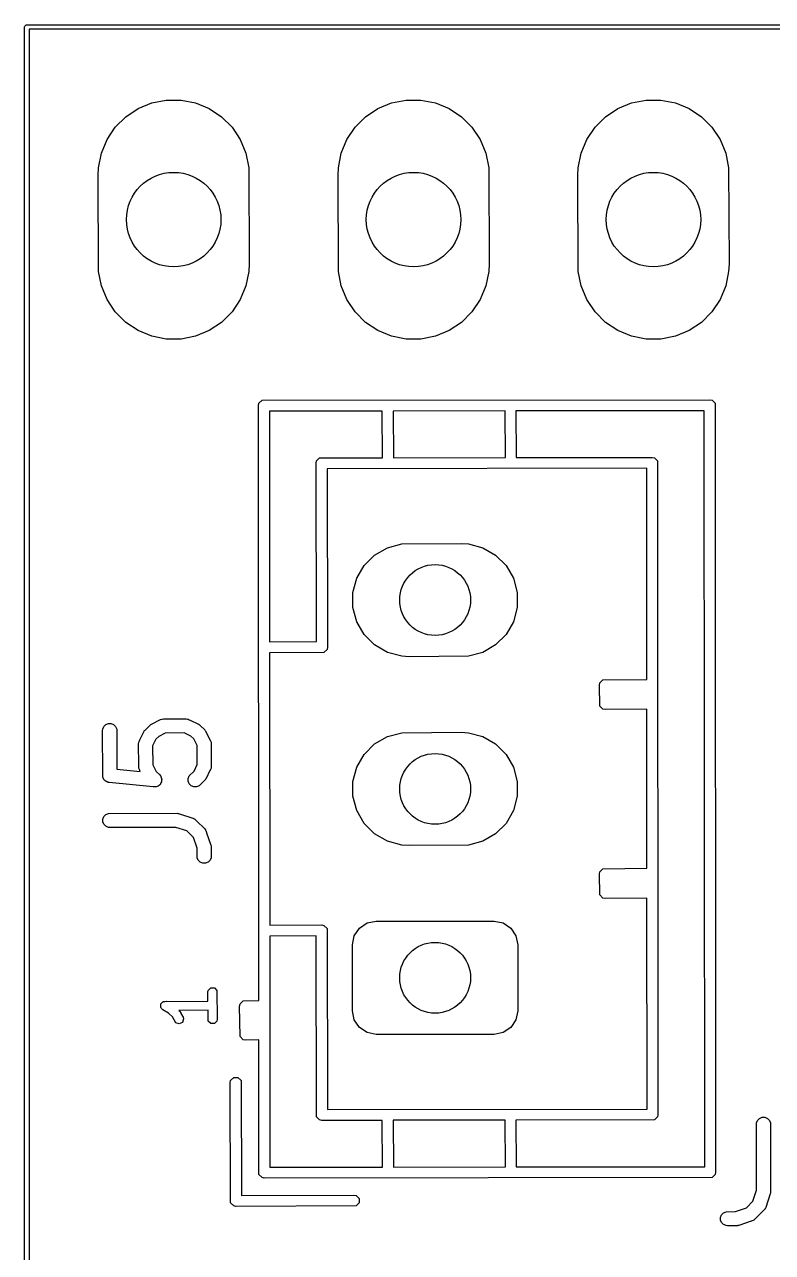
# Model space of a CAD drawing. Extents: x 4.85 to 7.13, y -3.95 to -2.88.
# Drawn here: x 4.849 to 5.161, y -3.392 to -2.88 of the extents above; entities that cross this region are included whole.
import ezdxf

# ---------------------------------------------------------------- set-up
doc = ezdxf.new("R2010")
doc.units = 0
doc.header["$MEASUREMENT"] = 0
doc.layers.add('BLACK', color=7, linetype='CONTINUOUS')

msp = doc.modelspace()

# ---------------------------------------------------------------- linework, layer by layer
at = {"layer": 'BLACK', "linetype": 'CONTINUOUS'}
for p, q in [((4.84886, -2.8811), (4.84893, -2.88073)), ((4.84893, -3.74148), (4.84886, -2.8811)), ((4.84893, -2.88073), (4.84947, -2.88019)), ((4.84947, -2.88019), (6.86984, -2.88012)), ((6.86886, -2.88201), (4.85075, -2.88209)), ((4.85075, -2.88209), (4.85083, -3.74019)), ((4.90188, -2.91277), (4.90794, -2.91157)), ((4.90794, -2.91157), (4.91411, -2.91157)), ((4.91411, -2.91157), (4.92017, -2.91277)), ((5.00188, -2.91277), (5.00794, -2.91157)), ((5.00794, -2.91157), (5.01411, -2.91157)), ((5.01411, -2.91157), (5.02017, -2.91277)), ((5.10188, -2.91277), (5.10794, -2.91157)), ((5.10794, -2.91157), (5.11411, -2.91157)), ((5.11411, -2.91157), (5.12017, -2.91277)), ((4.89104, -2.91857), (4.89618, -2.91514)), ((4.89618, -2.91514), (4.90188, -2.91277)), ((4.92017, -2.91277), (4.92587, -2.91514)), ((4.92587, -2.91514), (4.931, -2.91857)), ((4.99104, -2.91857), (4.99618, -2.91514)), ((4.99618, -2.91514), (5.00188, -2.91277)), ((5.02017, -2.91277), (5.02587, -2.91514)), ((5.02587, -2.91514), (5.031, -2.91857)), ((5.09104, -2.91857), (5.09618, -2.91514)), ((5.09618, -2.91514), (5.10188, -2.91277)), ((5.12017, -2.91277), (5.12587, -2.91514)), ((5.12587, -2.91514), (5.131, -2.91857)), ((4.88668, -2.92293), (4.89104, -2.91857)), ((4.931, -2.91857), (4.93537, -2.92293)), ((4.98668, -2.92293), (4.99104, -2.91857)), ((5.031, -2.91857), (5.03537, -2.92293)), ((5.08668, -2.92293), (5.09104, -2.91857)), ((5.131, -2.91857), (5.13537, -2.92293)), ((4.88325, -2.92807), (4.88668, -2.92293)), ((4.93537, -2.92293), (4.9388, -2.92807)), ((4.98325, -2.92807), (4.98668, -2.92293)), ((5.03537, -2.92293), (5.0388, -2.92807)), ((5.08325, -2.92807), (5.08668, -2.92293)), ((5.13537, -2.92293), (5.1388, -2.92807)), ((4.88088, -2.93377), (4.88325, -2.92807)), ((4.9388, -2.92807), (4.94116, -2.93377)), ((4.98088, -2.93377), (4.98325, -2.92807)), ((5.0388, -2.92807), (5.04116, -2.93377)), ((5.08088, -2.93377), (5.08325, -2.92807)), ((5.1388, -2.92807), (5.14116, -2.93377)), ((4.87968, -2.93983), (4.88088, -2.93377)), ((4.94116, -2.93377), (4.94237, -2.93983)), ((4.97968, -2.93983), (4.98088, -2.93377)), ((5.04116, -2.93377), (5.04237, -2.93983)), ((5.07968, -2.93983), (5.08088, -2.93377)), ((5.14116, -2.93377), (5.14237, -2.93983)), ((4.87953, -2.94291), (4.87968, -2.93983)), ((4.87968, -2.98301), (4.87953, -2.94291)), ((4.94237, -2.93983), (4.94252, -2.97992)), ((4.97953, -2.94291), (4.97968, -2.93983)), ((4.97968, -2.98301), (4.97953, -2.94291)), ((5.04237, -2.93983), (5.04252, -2.97992)), ((5.07953, -2.94291), (5.07968, -2.93983)), ((5.07968, -2.98301), (5.07953, -2.94291)), ((5.14237, -2.93983), (5.14252, -2.97992)), ((4.88088, -2.98906), (4.87968, -2.98301)), ((4.94237, -2.98301), (4.94116, -2.98906)), ((4.94252, -2.97992), (4.94237, -2.98301)), ((4.98088, -2.98906), (4.97968, -2.98301)), ((5.04237, -2.98301), (5.04116, -2.98906)), ((5.04252, -2.97992), (5.04237, -2.98301)), ((5.08088, -2.98906), (5.07968, -2.98301)), ((5.14237, -2.98301), (5.14116, -2.98906)), ((5.14252, -2.97992), (5.14237, -2.98301)), ((4.88325, -2.99477), (4.88088, -2.98906)), ((4.94116, -2.98906), (4.9388, -2.99477)), ((4.98325, -2.99477), (4.98088, -2.98906)), ((5.04116, -2.98906), (5.0388, -2.99477)), ((5.08325, -2.99477), (5.08088, -2.98906)), ((5.14116, -2.98906), (5.1388, -2.99477)), ((4.88668, -2.9999), (4.88325, -2.99477)), ((4.9388, -2.99477), (4.93537, -2.9999)), ((4.98668, -2.9999), (4.98325, -2.99477)), ((5.0388, -2.99477), (5.03537, -2.9999)), ((5.08668, -2.9999), (5.08325, -2.99477)), ((5.1388, -2.99477), (5.13537, -2.9999)), ((4.89104, -3.00427), (4.88668, -2.9999)), ((4.89618, -3.0077), (4.89104, -3.00427)), ((4.931, -3.00427), (4.92587, -3.0077)), ((4.93537, -2.9999), (4.931, -3.00427)), ((4.99104, -3.00427), (4.98668, -2.9999)), ((4.99618, -3.0077), (4.99104, -3.00427)), ((5.031, -3.00427), (5.02587, -3.0077)), ((5.03537, -2.9999), (5.031, -3.00427)), ((5.09104, -3.00427), (5.08668, -2.9999)), ((5.09618, -3.0077), (5.09104, -3.00427)), ((5.131, -3.00427), (5.12587, -3.0077)), ((5.13537, -2.9999), (5.131, -3.00427)), ((4.90188, -3.01006), (4.89618, -3.0077)), ((4.92587, -3.0077), (4.92017, -3.01006)), ((5.00188, -3.01006), (4.99618, -3.0077)), ((5.02587, -3.0077), (5.02017, -3.01006)), ((5.10188, -3.01006), (5.09618, -3.0077)), ((5.12587, -3.0077), (5.12017, -3.01006)), ((4.90794, -3.01127), (4.90188, -3.01006)), ((4.91411, -3.01127), (4.90794, -3.01127)), ((4.92017, -3.01006), (4.91411, -3.01127)), ((5.00794, -3.01127), (5.00188, -3.01006)), ((5.01411, -3.01127), (5.00794, -3.01127)), ((5.02017, -3.01006), (5.01411, -3.01127)), ((5.10794, -3.01127), (5.10188, -3.01006)), ((5.11411, -3.01127), (5.10794, -3.01127)), ((5.12017, -3.01006), (5.11411, -3.01127)), ((4.94638, -3.0389), (4.94656, -3.03799)), ((4.94652, -3.28697), (4.94638, -3.0389)), ((4.94656, -3.03799), (4.94784, -3.03672)), ((4.94784, -3.03672), (5.13457, -3.03654)), ((5.13457, -3.03654), (5.13547, -3.03672)), ((5.13547, -3.03672), (5.13675, -3.03799)), ((5.13675, -3.03799), (5.13693, -3.35858)), ((4.99797, -3.04121), (4.95092, -3.04126)), ((4.95092, -3.04126), (4.95098, -3.13748)), ((4.99811, -3.0607), (4.99797, -3.04121)), ((5.04915, -3.04116), (5.00252, -3.04121)), ((5.00252, -3.04121), (5.00266, -3.06069)), ((5.04929, -3.06063), (5.04915, -3.04116)), ((5.13221, -3.04108), (5.0537, -3.04116)), ((5.0537, -3.04116), (5.05384, -3.06062)), ((5.13238, -3.35622), (5.13221, -3.04108)), ((4.97057, -3.06201), (4.97185, -3.06073)), ((4.97185, -3.06073), (4.99811, -3.0607)), ((5.00266, -3.06069), (5.04929, -3.06063)), ((5.05384, -3.06062), (5.11055, -3.06055)), ((5.11055, -3.06055), (5.11146, -3.06073)), ((5.11146, -3.06073), (5.11273, -3.06201)), ((4.97039, -3.06291), (4.97057, -3.06201)), ((4.97057, -3.13734), (4.97039, -3.06291)), ((5.10819, -3.0651), (4.97495, -3.06527)), ((4.97495, -3.06527), (4.97512, -3.13969)), ((5.10825, -3.15309), (5.10819, -3.0651)), ((5.11273, -3.06201), (5.11291, -3.33457)), ((5.00013, -3.09818), (5.00609, -3.09658)), ((5.00609, -3.09658), (5.03083, -3.09638)), ((5.03083, -3.09638), (5.03391, -3.09658)), ((5.03391, -3.09658), (5.03987, -3.09818)), ((4.99043, -3.10562), (4.99479, -3.10126)), ((4.99479, -3.10126), (5.00013, -3.09818)), ((5.03987, -3.09818), (5.04521, -3.10126)), ((5.04521, -3.10126), (5.04957, -3.10562)), ((4.98735, -3.11096), (4.99043, -3.10562)), ((5.04957, -3.10562), (5.05265, -3.11096)), ((4.98575, -3.11692), (4.98735, -3.11096)), ((5.05265, -3.11096), (5.05425, -3.11692)), ((4.98575, -3.12308), (4.98575, -3.11692)), ((5.05425, -3.11692), (5.05425, -3.12308)), ((4.98735, -3.12904), (4.98575, -3.12308)), ((5.05425, -3.12308), (5.05265, -3.12904)), ((4.99043, -3.13438), (4.98735, -3.12904)), ((5.05265, -3.12904), (5.04957, -3.13438)), ((4.95098, -3.13748), (4.97057, -3.13734)), ((4.99479, -3.13874), (4.99043, -3.13438)), ((5.04957, -3.13438), (5.04521, -3.13874)), ((4.97366, -3.14187), (4.95098, -3.14203)), ((4.95098, -3.14203), (4.95104, -3.25559)), ((4.97494, -3.14059), (4.97366, -3.14187)), ((4.97512, -3.13969), (4.97494, -3.14059)), ((5.00013, -3.14182), (4.99479, -3.13874)), ((5.00609, -3.14342), (5.00013, -3.14182)), ((5.03987, -3.14182), (5.03391, -3.14342)), ((5.04521, -3.13874), (5.03987, -3.14182)), ((5.00917, -3.14362), (5.00609, -3.14342)), ((5.03391, -3.14342), (5.00917, -3.14362)), ((5.0885, -3.15543), (5.08868, -3.15453)), ((5.08868, -3.16421), (5.0885, -3.15543)), ((5.08868, -3.15453), (5.08996, -3.15325)), ((5.08996, -3.15325), (5.10825, -3.15309)), ((5.08996, -3.16549), (5.08868, -3.16421)), ((5.09087, -3.16567), (5.08996, -3.16549)), ((5.10826, -3.16552), (5.09087, -3.16567)), ((5.1083, -3.23183), (5.10826, -3.16552)), ((4.88147, -3.17379), (4.88191, -3.17273)), ((4.88191, -3.17273), (4.88272, -3.17191)), ((4.88272, -3.17191), (4.88379, -3.17147)), ((4.88379, -3.17147), (4.88494, -3.17147)), ((4.88494, -3.17147), (4.886, -3.17191)), ((4.886, -3.17191), (4.88682, -3.17273)), ((4.88682, -3.17273), (4.88726, -3.17379)), ((4.89916, -3.17421), (4.90102, -3.17228)), ((4.90102, -3.17228), (4.90125, -3.17209)), ((4.90125, -3.17209), (4.9013, -3.17204)), ((4.9013, -3.17204), (4.90136, -3.17201)), ((4.90136, -3.17201), (4.90147, -3.17191)), ((4.90147, -3.17191), (4.90182, -3.17177)), ((4.90182, -3.17177), (4.90554, -3.16985)), ((4.90554, -3.16985), (4.90608, -3.16965)), ((4.90608, -3.16965), (4.90619, -3.16964)), ((4.90619, -3.16964), (4.90628, -3.1696)), ((4.90628, -3.1696), (4.9068, -3.16959)), ((4.9068, -3.16959), (4.90723, -3.16956)), ((4.90723, -3.16956), (4.90731, -3.16959)), ((4.90731, -3.16959), (4.91623, -3.16954)), ((4.91623, -3.16954), (4.91681, -3.1696)), ((4.91681, -3.1696), (4.91691, -3.16964)), ((4.91691, -3.16964), (4.91701, -3.16965)), ((4.91701, -3.16965), (4.91753, -3.16989)), ((4.91753, -3.16989), (4.91787, -3.17004)), ((4.91787, -3.17004), (4.91792, -3.17009)), ((4.91792, -3.17009), (4.9213, -3.17173)), ((4.9213, -3.17173), (4.92155, -3.17188)), ((4.92155, -3.17188), (4.92162, -3.17191)), ((4.92162, -3.17191), (4.92167, -3.17196)), ((4.92167, -3.17196), (4.92179, -3.17204)), ((4.92179, -3.17204), (4.92202, -3.17229)), ((4.92202, -3.17229), (4.92395, -3.17415)), ((4.88141, -3.17437), (4.88147, -3.17379)), ((4.88146, -3.19299), (4.88141, -3.17437)), ((4.88726, -3.17379), (4.88731, -3.19049)), ((4.89676, -3.1787), (4.89691, -3.17835)), ((4.89691, -3.17835), (4.89695, -3.1783)), ((4.89695, -3.1783), (4.89859, -3.17492)), ((4.89859, -3.17492), (4.89875, -3.17467)), ((4.89875, -3.17467), (4.89878, -3.1746)), ((4.89878, -3.1746), (4.89883, -3.17456)), ((4.89883, -3.17456), (4.8989, -3.17443)), ((4.8989, -3.17443), (4.89916, -3.17421)), ((4.90358, -3.17807), (4.90226, -3.18077)), ((4.90477, -3.17684), (4.90358, -3.17807)), ((4.90747, -3.17544), (4.90477, -3.17684)), ((4.91545, -3.1754), (4.90747, -3.17544)), ((4.91816, -3.17671), (4.91545, -3.1754)), ((4.91939, -3.1779), (4.91816, -3.17671)), ((4.92078, -3.18061), (4.91939, -3.1779)), ((4.92395, -3.17415), (4.92413, -3.17438)), ((4.92413, -3.17438), (4.92419, -3.17443)), ((4.92419, -3.17443), (4.92422, -3.17449)), ((4.92422, -3.17449), (4.92431, -3.1746)), ((4.92431, -3.1746), (4.92446, -3.17495)), ((4.92446, -3.17495), (4.92637, -3.17867)), ((4.99479, -3.18), (5.00013, -3.17692)), ((5.00013, -3.17692), (5.00609, -3.17532)), ((5.00609, -3.17532), (5.03083, -3.17512)), ((5.03083, -3.17512), (5.03391, -3.17532)), ((5.03391, -3.17532), (5.03987, -3.17692)), ((5.03987, -3.17692), (5.04521, -3.18)), ((4.89641, -3.17999), (4.89647, -3.17942)), ((4.89646, -3.18891), (4.89641, -3.17999)), ((4.89647, -3.17942), (4.89651, -3.17932)), ((4.89651, -3.17921), (4.89676, -3.1787)), ((4.89651, -3.17932), (4.89651, -3.17921)), ((4.90226, -3.18077), (4.90231, -3.18875)), ((4.92083, -3.18859), (4.92078, -3.18061)), ((4.92637, -3.17867), (4.92658, -3.17921)), ((4.92658, -3.17921), (4.92659, -3.17932)), ((4.92659, -3.17932), (4.92663, -3.17942)), ((4.92663, -3.17942), (4.92663, -3.17993)), ((4.92663, -3.17993), (4.92666, -3.18036)), ((4.92666, -3.18036), (4.92663, -3.18044)), ((4.92663, -3.18044), (4.92669, -3.18937)), ((4.99043, -3.18436), (4.99479, -3.18)), ((5.04521, -3.18), (5.04957, -3.18436)), ((4.90231, -3.18875), (4.9037, -3.19146)), ((4.91952, -3.19129), (4.92083, -3.18859)), ((4.98735, -3.1897), (4.99043, -3.18436)), ((5.04957, -3.18436), (5.05265, -3.1897)), ((4.88142, -3.1934), (4.88146, -3.19299)), ((4.88147, -3.19354), (4.88142, -3.1934)), ((4.88147, -3.19369), (4.88147, -3.19354)), ((4.88163, -3.19409), (4.88147, -3.19369)), ((4.88731, -3.19049), (4.89711, -3.19144)), ((4.89643, -3.189), (4.89646, -3.18891)), ((4.89646, -3.18943), (4.89643, -3.189)), ((4.89647, -3.18994), (4.89646, -3.18943)), ((4.89651, -3.19004), (4.89647, -3.18994)), ((4.89651, -3.19015), (4.89651, -3.19004)), ((4.89672, -3.19069), (4.89651, -3.19015)), ((4.89711, -3.19144), (4.89672, -3.19069)), ((4.9037, -3.19146), (4.9052, -3.1929)), ((4.9052, -3.1929), (4.90557, -3.19335)), ((4.90557, -3.19335), (4.90562, -3.19349)), ((4.90562, -3.19349), (4.90572, -3.1936)), ((4.90572, -3.1936), (4.90584, -3.19402)), ((4.91709, -3.19441), (4.91753, -3.19335)), ((4.91753, -3.19335), (4.91952, -3.19129)), ((4.92614, -3.19105), (4.9245, -3.19444)), ((4.92619, -3.19101), (4.92614, -3.19105)), ((4.92633, -3.19066), (4.92619, -3.19101)), ((4.92658, -3.19015), (4.92633, -3.19066)), ((4.92659, -3.19004), (4.92658, -3.19015)), ((4.92663, -3.18994), (4.92659, -3.19004)), ((4.92669, -3.18937), (4.92663, -3.18994)), ((4.98575, -3.19566), (4.98735, -3.1897)), ((5.05265, -3.1897), (5.05425, -3.19566)), ((4.88176, -3.1945), (4.88163, -3.19409)), ((4.88185, -3.19462), (4.88176, -3.1945)), ((4.88191, -3.19476), (4.88185, -3.19462)), ((4.88221, -3.19506), (4.88191, -3.19476)), ((4.88249, -3.1954), (4.88221, -3.19506)), ((4.88262, -3.19547), (4.88249, -3.1954)), ((4.88272, -3.19557), (4.88262, -3.19547)), ((4.88312, -3.19574), (4.88272, -3.19557)), ((4.8835, -3.19594), (4.88312, -3.19574)), ((4.88372, -3.19598), (4.8835, -3.19594)), ((4.88379, -3.19601), (4.88372, -3.19598)), ((4.88386, -3.19601), (4.88379, -3.19601)), ((4.88407, -3.19605), (4.88386, -3.19601)), ((4.90241, -3.19783), (4.88407, -3.19605)), ((4.90253, -3.19789), (4.90241, -3.19783)), ((4.90295, -3.19789), (4.90253, -3.19789)), ((4.9034, -3.19793), (4.90295, -3.19789)), ((4.90354, -3.19789), (4.9034, -3.19793)), ((4.90369, -3.19789), (4.90354, -3.19789)), ((4.90409, -3.19772), (4.90369, -3.19789)), ((4.9045, -3.1976), (4.90409, -3.19772)), ((4.90461, -3.1975), (4.9045, -3.1976)), ((4.90475, -3.19745), (4.90461, -3.1975)), ((4.90506, -3.19714), (4.90475, -3.19745)), ((4.90539, -3.19687), (4.90506, -3.19714)), ((4.90546, -3.19674), (4.90539, -3.19687)), ((4.90557, -3.19663), (4.90546, -3.19674)), ((4.90573, -3.19623), (4.90557, -3.19663)), ((4.90593, -3.19585), (4.90573, -3.19623)), ((4.90584, -3.19402), (4.90601, -3.19441)), ((4.90595, -3.1957), (4.90593, -3.19585)), ((4.90601, -3.19557), (4.90595, -3.1957)), ((4.90601, -3.19441), (4.90601, -3.19456)), ((4.90601, -3.19456), (4.90605, -3.19471)), ((4.90605, -3.19471), (4.90601, -3.19514)), ((4.90601, -3.19514), (4.90601, -3.19557)), ((4.91709, -3.19557), (4.91709, -3.19441)), ((4.91753, -3.19663), (4.91709, -3.19557)), ((4.91834, -3.19745), (4.91753, -3.19663)), ((4.91941, -3.19789), (4.91834, -3.19745)), ((4.92056, -3.19789), (4.91941, -3.19789)), ((4.92162, -3.19745), (4.92056, -3.19789)), ((4.92207, -3.19708), (4.92162, -3.19745)), ((4.92394, -3.19515), (4.92207, -3.19708)), ((4.92419, -3.19493), (4.92394, -3.19515)), ((4.92427, -3.1948), (4.92419, -3.19493)), ((4.92431, -3.19476), (4.92427, -3.1948)), ((4.92434, -3.19468), (4.92431, -3.19476)), ((4.9245, -3.19444), (4.92434, -3.19468)), ((4.98575, -3.20182), (4.98575, -3.19566)), ((5.05425, -3.19566), (5.05425, -3.20182)), ((4.98735, -3.20778), (4.98575, -3.20182)), ((5.05425, -3.20182), (5.05265, -3.20778)), ((4.88272, -3.20941), (4.88379, -3.20897)), ((4.88379, -3.20897), (4.91248, -3.20891)), ((4.91248, -3.20891), (4.91278, -3.20894)), ((4.91278, -3.20894), (4.91285, -3.20893)), ((4.91285, -3.20893), (4.91291, -3.20895)), ((4.91291, -3.20895), (4.91306, -3.20897)), ((4.91306, -3.20897), (4.91343, -3.20912)), ((4.91343, -3.20912), (4.91904, -3.21094)), ((4.99043, -3.21312), (4.98735, -3.20778)), ((5.05265, -3.20778), (5.04957, -3.21312)), ((4.88147, -3.21129), (4.88191, -3.21022)), ((4.88147, -3.21244), (4.88147, -3.21129)), ((4.88191, -3.2135), (4.88147, -3.21244)), ((4.88191, -3.21022), (4.88272, -3.20941)), ((4.88272, -3.21432), (4.88191, -3.2135)), ((4.88379, -3.21476), (4.88272, -3.21432)), ((4.91904, -3.21094), (4.91957, -3.21117)), ((4.91957, -3.21117), (4.91965, -3.21124)), ((4.91965, -3.21124), (4.91975, -3.21128)), ((4.91975, -3.21128), (4.92014, -3.21167)), ((4.92014, -3.21167), (4.92044, -3.21193)), ((4.92044, -3.21193), (4.92047, -3.21199)), ((4.92047, -3.21199), (4.92395, -3.2154)), ((4.99479, -3.21748), (4.99043, -3.21312)), ((5.04957, -3.21312), (5.04521, -3.21748)), ((4.88436, -3.21482), (4.88379, -3.21476)), ((4.91185, -3.21476), (4.88436, -3.21482)), ((4.91646, -3.21625), (4.91185, -3.21476)), ((4.91925, -3.219), (4.91646, -3.21625)), ((4.92078, -3.22346), (4.91925, -3.219)), ((4.92395, -3.2154), (4.92431, -3.21585)), ((4.92431, -3.21585), (4.92435, -3.21595)), ((4.92435, -3.21595), (4.92442, -3.21603)), ((4.92442, -3.21603), (4.9246, -3.21654)), ((4.9246, -3.21654), (4.92475, -3.21691)), ((4.92475, -3.21691), (4.92475, -3.21699)), ((4.92475, -3.21699), (4.92653, -3.22218)), ((5.00013, -3.22056), (4.99479, -3.21748)), ((5.04521, -3.21748), (5.03987, -3.22056)), ((4.92084, -3.22744), (4.92078, -3.22346)), ((4.92653, -3.22218), (4.9266, -3.22246)), ((4.9266, -3.22246), (4.92663, -3.22254)), ((4.92663, -3.22254), (4.92663, -3.2226)), ((4.92663, -3.2226), (4.92666, -3.22274)), ((4.92666, -3.22274), (4.92664, -3.22311)), ((4.92664, -3.22311), (4.92669, -3.22686)), ((5.00609, -3.22216), (5.00013, -3.22056)), ((5.00917, -3.22236), (5.00609, -3.22216)), ((5.03391, -3.22216), (5.00917, -3.22236)), ((5.03987, -3.22056), (5.03391, -3.22216)), ((4.92128, -3.2285), (4.92084, -3.22744)), ((4.92209, -3.22932), (4.92128, -3.2285)), ((4.92316, -3.22976), (4.92209, -3.22932)), ((4.92537, -3.22932), (4.92431, -3.22976)), ((4.92619, -3.2285), (4.92537, -3.22932)), ((4.92663, -3.22744), (4.92619, -3.2285)), ((4.92669, -3.22686), (4.92663, -3.22744)), ((4.92431, -3.22976), (4.92316, -3.22976)), ((5.0885, -3.23417), (5.08868, -3.23327)), ((5.08868, -3.24295), (5.0885, -3.23417)), ((5.08868, -3.23327), (5.08996, -3.23199)), ((5.08996, -3.23199), (5.1083, -3.23183)), ((5.08996, -3.24423), (5.08868, -3.24295)), ((5.09087, -3.24441), (5.08996, -3.24423)), ((5.10831, -3.24426), (5.09087, -3.24441)), ((5.10837, -3.33221), (5.10831, -3.24426)), ((4.98843, -3.25674), (4.99163, -3.25461)), ((4.99163, -3.25461), (4.99539, -3.25386)), ((4.99539, -3.25386), (5.04461, -3.25386)), ((5.04461, -3.25386), (5.04837, -3.25461)), ((5.04837, -3.25461), (5.05157, -3.25674)), ((4.95104, -3.25559), (4.97276, -3.25543)), ((4.9704, -3.26), (4.95105, -3.26014)), ((4.95105, -3.26014), (4.9511, -3.3564)), ((4.97057, -3.33547), (4.9704, -3.26)), ((4.97276, -3.25543), (4.97366, -3.25561)), ((4.97366, -3.25561), (4.97494, -3.25689)), ((4.97494, -3.25689), (4.97511, -3.33238)), ((4.98555, -3.2637), (4.9863, -3.25993)), ((4.9863, -3.25993), (4.98843, -3.25674)), ((5.05157, -3.25674), (5.0537, -3.25993)), ((5.0537, -3.25993), (5.05445, -3.2637)), ((4.98555, -3.29126), (4.98555, -3.2637)), ((5.05445, -3.2637), (5.05445, -3.29126)), ((4.92526, -3.28351), (4.92541, -3.28276)), ((4.92531, -3.28718), (4.92526, -3.28351)), ((4.92541, -3.28276), (4.92648, -3.2817)), ((4.92648, -3.2817), (4.92798, -3.2817)), ((4.92798, -3.2817), (4.92905, -3.28276)), ((4.92905, -3.28276), (4.9292, -3.29476)), ((4.90561, -3.28876), (4.90572, -3.28859)), ((4.90572, -3.28932), (4.90561, -3.28876)), ((4.90572, -3.28839), (4.90613, -3.28798)), ((4.90572, -3.28859), (4.90572, -3.28839)), ((4.90572, -3.28989), (4.90572, -3.28932)), ((4.90587, -3.29004), (4.90572, -3.28989)), ((4.90591, -3.29023), (4.90587, -3.29004)), ((4.90645, -3.29078), (4.90591, -3.29023)), ((4.90613, -3.28798), (4.90645, -3.2875)), ((4.90645, -3.2875), (4.90665, -3.28746)), ((4.90887, -3.29226), (4.90645, -3.29078)), ((4.90665, -3.28746), (4.90679, -3.28732)), ((4.90679, -3.28732), (4.90739, -3.28732)), ((4.90739, -3.28732), (4.90793, -3.28721)), ((4.90793, -3.28721), (4.90809, -3.28731)), ((4.90809, -3.28731), (4.92531, -3.28718)), ((4.92535, -3.29098), (4.91315, -3.29107)), ((4.91315, -3.29107), (4.91352, -3.2914)), ((4.92541, -3.29552), (4.92535, -3.29098)), ((4.9385, -3.28929), (4.93868, -3.28839)), ((4.93868, -3.30201), (4.9385, -3.28929)), ((4.93868, -3.28839), (4.93996, -3.28711)), ((4.93996, -3.28711), (4.94652, -3.28697)), ((4.90896, -3.29241), (4.90887, -3.29226)), ((4.91049, -3.2938), (4.90896, -3.29241)), ((4.91188, -3.29625), (4.91049, -3.2938)), ((4.91331, -3.29673), (4.91188, -3.29625)), ((4.91466, -3.29605), (4.91331, -3.29673)), ((4.91352, -3.2914), (4.91352, -3.2914)), ((4.91352, -3.2914), (4.91352, -3.2914)), ((4.91352, -3.2914), (4.91362, -3.2915)), ((4.91362, -3.2915), (4.91405, -3.29213)), ((4.91405, -3.29213), (4.91405, -3.29233)), ((4.91405, -3.29233), (4.91493, -3.29388)), ((4.91513, -3.29462), (4.91466, -3.29605)), ((4.91493, -3.29388), (4.91513, -3.29462)), ((4.92648, -3.29658), (4.92541, -3.29552)), ((4.92905, -3.29552), (4.92798, -3.29658)), ((4.9292, -3.29476), (4.92905, -3.29552)), ((4.9863, -3.29503), (4.98555, -3.29126)), ((4.98843, -3.29822), (4.9863, -3.29503)), ((5.0537, -3.29503), (5.05157, -3.29822)), ((5.05445, -3.29126), (5.0537, -3.29503)), ((4.92798, -3.29658), (4.92648, -3.29658)), ((4.99163, -3.30035), (4.98843, -3.29822)), ((4.99539, -3.3011), (4.99163, -3.30035)), ((5.04461, -3.3011), (4.99539, -3.3011)), ((5.04837, -3.30035), (5.04461, -3.3011)), ((5.05157, -3.29822), (5.04837, -3.30035)), ((4.93996, -3.30328), (4.93868, -3.30201)), ((4.94087, -3.30346), (4.93996, -3.30328)), ((4.94653, -3.30335), (4.94087, -3.30346)), ((4.94656, -3.35949), (4.94653, -3.30335)), ((4.93457, -3.32118), (4.93475, -3.32028)), ((4.93475, -3.3713), (4.93457, -3.32118)), ((4.93475, -3.32028), (4.93603, -3.319)), ((4.93603, -3.319), (4.93783, -3.319)), ((4.93783, -3.319), (4.93911, -3.32028)), ((4.93911, -3.32028), (4.93928, -3.3682)), ((4.97185, -3.33675), (4.97057, -3.33547)), ((4.97276, -3.33693), (4.97185, -3.33675)), ((4.99797, -3.3369), (4.97276, -3.33693)), ((4.97511, -3.33238), (5.10837, -3.33221)), ((4.99811, -3.35635), (4.99797, -3.3369)), ((5.04915, -3.33683), (5.00252, -3.33689)), ((5.00252, -3.33689), (5.00266, -3.35635)), ((5.04929, -3.3563), (5.04915, -3.33683)), ((5.11146, -3.33675), (5.0537, -3.33682)), ((5.0537, -3.33682), (5.05384, -3.3563)), ((5.11273, -3.33547), (5.11146, -3.33675)), ((5.11291, -3.33457), (5.11273, -3.33547)), ((5.15398, -3.33796), (5.15442, -3.3369)), ((5.15442, -3.3369), (5.15524, -3.33608)), ((5.15524, -3.33608), (5.1563, -3.33564)), ((5.1563, -3.33564), (5.15745, -3.33564)), ((5.15745, -3.33564), (5.15852, -3.33608)), ((5.15852, -3.33608), (5.15933, -3.3369)), ((5.15933, -3.3369), (5.15977, -3.33796)), ((5.15392, -3.33854), (5.15398, -3.33796)), ((5.15398, -3.36602), (5.15392, -3.33854)), ((5.15977, -3.33796), (5.15983, -3.36666)), ((4.9511, -3.3564), (4.99811, -3.35635)), ((5.00266, -3.35635), (5.04929, -3.3563)), ((5.05384, -3.3563), (5.13238, -3.35622)), ((4.94784, -3.36077), (4.94656, -3.35949)), ((4.94874, -3.36094), (4.94784, -3.36077)), ((5.13547, -3.36077), (4.94874, -3.36094)), ((5.13675, -3.35949), (5.13547, -3.36077)), ((5.13693, -3.35858), (5.13675, -3.35949)), ((5.15249, -3.37063), (5.15398, -3.36602)), ((5.15962, -3.3676), (5.1578, -3.37322)), ((5.15977, -3.36723), (5.15962, -3.3676)), ((5.15979, -3.36709), (5.15977, -3.36723)), ((5.15981, -3.36703), (5.15979, -3.36709)), ((5.15983, -3.36666), (5.1598, -3.36695)), ((5.1598, -3.36695), (5.15981, -3.36703)), ((4.93603, -3.37258), (4.93475, -3.3713)), ((4.93693, -3.37276), (4.93603, -3.37258)), ((4.98705, -3.37258), (4.93693, -3.37276)), ((4.93928, -3.3682), (4.98614, -3.36803)), ((4.98614, -3.36803), (4.98705, -3.36821)), ((4.98705, -3.36821), (4.98832, -3.36949)), ((4.98832, -3.3713), (4.98705, -3.37258)), ((4.98832, -3.36949), (4.98832, -3.3713)), ((5.14974, -3.37343), (5.15249, -3.37063)), ((5.13898, -3.37733), (5.13942, -3.37627)), ((5.13898, -3.37848), (5.13898, -3.37733)), ((5.13942, -3.37627), (5.14024, -3.37545)), ((5.14024, -3.37545), (5.1413, -3.37501)), ((5.1413, -3.37501), (5.14528, -3.37496)), ((5.14528, -3.37496), (5.14974, -3.37343)), ((5.15334, -3.37812), (5.15289, -3.37849)), ((5.15675, -3.37465), (5.15334, -3.37812)), ((5.15681, -3.37461), (5.15675, -3.37465)), ((5.15707, -3.37431), (5.15681, -3.37461)), ((5.15746, -3.37392), (5.15707, -3.37431)), ((5.1575, -3.37382), (5.15746, -3.37392)), ((5.15757, -3.37374), (5.1575, -3.37382)), ((5.1578, -3.37322), (5.15757, -3.37374)), ((5.13942, -3.37955), (5.13898, -3.37848)), ((5.14024, -3.38036), (5.13942, -3.37955)), ((5.1413, -3.3808), (5.14024, -3.38036)), ((5.14188, -3.38086), (5.1413, -3.3808)), ((5.14563, -3.38081), (5.14188, -3.38086)), ((5.146, -3.38084), (5.14563, -3.38081)), ((5.14614, -3.3808), (5.146, -3.38084)), ((5.1462, -3.3808), (5.14614, -3.3808)), ((5.14628, -3.38077), (5.1462, -3.3808)), ((5.14656, -3.38071), (5.14628, -3.38077)), ((5.15175, -3.37893), (5.14656, -3.38071)), ((5.15183, -3.37893), (5.15175, -3.37893)), ((5.1522, -3.37877), (5.15183, -3.37893)), ((5.15271, -3.3786), (5.1522, -3.37877)), ((5.15279, -3.37853), (5.15271, -3.3786)), ((5.15289, -3.37849), (5.15279, -3.37853))]:
    msp.add_line(p, q, dxfattribs=at)
at = {"layer": 'BLACK'}
for centre, radius in [((4.91102, -2.96142), 0.01969), ((5.01102, -2.96142), 0.01969), ((5.11102, -2.96142), 0.01969), ((5.02, -3.12), 0.01476), ((5.02, -3.19874), 0.01476), ((5.02, -3.27748), 0.01476)]:
    msp.add_circle(centre, radius, dxfattribs=at)

doc.saveas('drawing.dxf')
